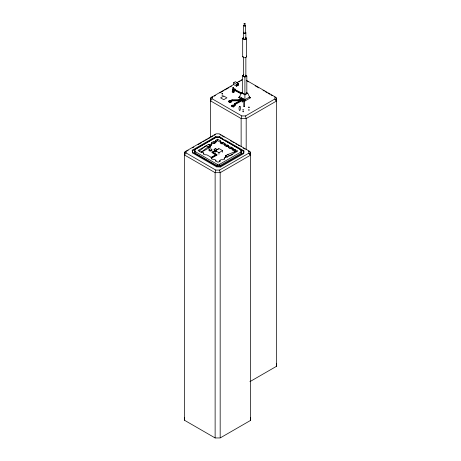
<?xml version="1.0" encoding="UTF-8"?>
<svg xmlns="http://www.w3.org/2000/svg" width="461" height="461" viewBox="0 0 461 461"><rect width="100%" height="100%" fill="white"/><g stroke="black" fill="none" stroke-linecap="round" stroke-linejoin="round"><path stroke-width="0.69" d="M208.873 147.912L208.873 146.581L211.351 145.278L211.363 144.316L213.201 143.256L214.607 143.336L215.806 142.645L215.921 140.207L217.673 139.199L220.456 140.807L220.514 143.106L221.729 143.803L222.928 143.832L224.985 145.025L224.962 145.699L226.61 146.65L227.757 146.558L228.639 147.065L228.339 147.629L232.955 149.612L232.788 150.205L234.223 151.035L235.554 151.133L236.868 151.894M215.921 140.207L215.806 141.158L214.607 141.844L213.201 141.763L211.363 142.829L211.351 143.792L209.928 144.61L208.51 144.414L198.046 150.453L200.823 152.061L202.189 152.147L203.307 152.793L203.468 153.744L205.226 154.758L206.989 154.896L211.507 157.501L211.57 158.596L213.172 159.518L214.567 159.494L215.806 160.203L215.846 160.993L218.059 162.266L219.978 161.16L219.92 160.336L221.032 159.69L222.709 159.765L224.53 158.711L224.392 157.887L225.804 157.074L227.066 157.201L237.853 150.972L232.788 148.713L232.955 148.119L231.318 147.174L229.987 147.088L228.339 146.137L228.639 145.572L227.757 145.065L226.61 145.163L224.962 144.212L224.985 143.532L222.928 142.345L221.729 142.311L220.514 141.613M234.516 105.125L234.551 103.633L243.304 98.948L243.765 99.213L235.369 103.777L235.312 105.177L233.462 106.243L234.004 106.554L234.004 106.007L233.462 105.696L235.312 104.63L235.312 105.177M222.813 139.389L222.813 138.594L219.43 136.635L215.788 136.612L192.277 150.188L192.37 152.85L216.618 166.853L220.45 166.986L243.736 153.542L243.829 150.764L224.761 139.723L224.761 140.519M243.736 153.542L243.829 150.764M221.954 94.983C221.718 95.646 223.314 95.162 222.404 94.874M239.42 106.41C240.855 105.292 240.481 110.698 239.726 110.634C238.879 110.254 238.544 106.312 240.025 106.41M243.777 101.161L244.497 101.161L244.497 106.324L244.14 106.531L243.777 106.324L243.777 101.161L244.497 101.161M243.777 106.324L244.497 106.324M248.658 151.202L250.496 152.263L250.496 155.178L220.179 172.679L215.131 172.679L184.498 155L184.504 152.441L186.071 151.122L186.071 152.925L215.783 170.074L215.126 172.679L215.126 437.95L220.179 437.95L250.502 420.449L250.49 152.263L248.917 150.931L219.286 133.823L216.03 133.823L186.071 151.122L184.492 152.441L184.498 420.265L215.126 437.95M233.641 84.524L233.641 82.709L235.398 81.695L238.239 83.337L238.239 85.152L236.481 86.167L233.641 84.524L212.077 96.977L212.077 98.775L241.789 115.93L241.132 118.535L241.138 146.592M242.768 99.801L238.683 97.444L239.616 96.649L241.391 92.851L242.532 92.188M232.177 91.912L232.886 90.684L232.886 87.642L233.249 87.429L233.618 87.642L233.618 90.684L234.326 91.912L233.249 92.528L232.177 91.912L233.249 91.29L234.326 91.912M212.077 98.775L210.504 100.85L241.138 118.535L246.186 118.535L276.502 101.034L276.496 98.118L274.923 96.787L246.526 80.393M186.071 152.925L184.498 155L184.492 152.441L185.737 151.732M216.163 151.07L216.71 149.865M218.387 148.891L217.84 149.583L215.281 148.661L214.083 149.347L215.056 150.978L212.106 152.677L216.134 155.178L216.134 154.66L212.106 152.153L215.056 150.453L214.083 149.347M241.391 80.468L242.037 79.678L236.602 82.813M199.123 151.127L206.136 145.78L208.084 146.909L210.17 145.705L210.17 147.197L201.238 152.355M201.071 152.251L208.084 146.909M245.281 75.16L246.825 76.048L246.825 93.231L244.906 94.338L242.336 92.851L242.336 75.673L243.771 74.843M242.336 75.673L244.906 77.154L246.825 76.048M212.36 97.225L210.498 98.291L210.51 137.119M214.204 96.153L215.448 95.444M219.764 92.943L223.476 90.811M224.703 90.091L229.036 87.602M230.264 86.881L231.497 86.167M238.907 81.891L240.152 81.182M233.641 82.709L236.481 84.351L238.239 83.337M236.891 85.942L236.839 84.553L237.985 83.925L237.957 85.325M236.873 84.64L237.928 83.948M232.886 87.642L233.618 87.642M236.873 85.867L237.985 85.314M241.259 93.329L234.355 89.693L233.675 90.085L233.675 90.633L234.355 90.235L241.259 93.877M234.735 90.022L235.248 89.175L234.735 89.474L241.771 93.036M233.618 90.684L232.886 90.684M233.618 91.912L232.886 91.912M231.284 101.921L230.022 102.653L228.454 101.748L228.454 101.166L229.711 100.44L230.321 100.792L231.998 99.824L238.423 99.801L241.501 98.026L242.013 98.326L238.74 100.216L232.235 100.244L230.805 101.068L231.284 101.921L230.805 101.068M228.454 101.166L230.022 102.071L232.235 100.826L238.74 100.792L242.013 98.902M238.683 97.444L239.801 96.798M241.391 92.851L244.906 94.88L247.77 93.231L249.539 97.029L250.473 97.824L244.906 101.034L243.229 100.066L235.369 104.324L235.369 103.777M234.004 106.554L233.203 107.021L231.618 106.237L231.618 105.69L234.516 104.578M231.618 106.237L232.747 105.586L232.747 105.039M243.765 99.76L242.653 100.659L242.117 101.823A1.176 0.352 -62.4 0 0 242.555 101.893A1.176 0.432 -58.4 0 0 242.855 101.604M231.618 105.69L233.203 106.474L234.004 106.007M249.539 97.029L244.906 99.703L239.616 96.649M241.789 115.93L245.534 115.93L274.923 98.959L274.923 96.787M186.964 151.012L188.209 150.303M192.525 147.802L193.764 147.094M198.08 144.593L201.797 142.461M203.024 141.74L204.263 141.031M205.491 140.317L207.352 139.251M208.579 138.531L209.824 137.822M211.052 137.107L212.913 136.041M214.14 135.321L215.379 134.612M243.829 151.56L219.43 137.43L215.788 137.407L192.277 150.978L192.277 150.188M194.853 149.6L215.604 137.614L219.355 137.378L240.878 149.808L241.224 151.819L241.224 153.311L219.724 165.724L217.166 165.787L194.951 152.96L194.853 149.6L194.951 152.96M215.921 141.7L217.673 140.691L220.456 142.299L220.514 143.106M208.873 146.581L209.853 146.051M209.421 147.549L209.818 147.324L209.813 146.154M215.512 152.228L215.385 150.626L218.969 148.557L222.559 150.626L222.427 152.228M218.969 152.551L218.969 154.222M222.559 150.626L218.969 152.7L215.385 150.626M225.515 157.305L225.515 155.812L227.63 154.591L235.876 151.323L234.107 152.343M194.951 151.467L217.166 164.295L219.724 164.231L241.224 151.819M192.37 152.85L192.37 152.055L216.618 166.058L220.45 166.19L243.736 152.747M215.783 170.074L219.528 170.074L248.917 153.104L248.917 150.931M249.897 381.662L276.508 366.305L276.496 98.118L275.275 97.409M220.174 437.449L220.174 172.679L219.528 170.074M211.322 157.674L216.877 154.666L216.877 155.19L211.322 158.198M216.572 151.306L215.944 150.954L212.786 152.649L212.786 152.124L215.944 150.43L216.572 150.782L216.163 150.551M210.896 157.466L216.134 154.66M212.06 157.368L213.806 156.429M248.698 109.77C247.862 110.34 249.96 110.34 249.13 109.77M232.782 154.475L229.613 155.732L227.63 154.591M247.148 81.176L248.381 81.874M255.1 85.763L258.771 87.878M263.047 90.35L264.274 91.053M265.49 91.762L266.723 92.465M267.939 93.174L269.777 94.228M270.993 94.943L272.226 95.64M246.595 92.552L247.77 93.231M249.228 97.104L250.473 97.824M235.248 89.175L234.05 88.483L232.477 89.394L232.477 89.941M219.92 134.612L221.153 135.315M222.369 136.024L224.207 137.084M230.316 140.617L231.543 141.32M232.759 142.028L233.992 142.731M235.819 143.792L237.046 144.495M238.262 145.203L239.495 145.906M243.154 148.027L244.993 149.082M208.222 144.581L210.17 145.705M226.731 155.242L225.723 155.824L226.703 155.288M209.444 146.333L209.375 147.653M225.515 155.812L227.498 156.953M209.853 147.347L209.928 144.61M209.432 147.618L209.432 146.321M212.786 152.124L216.877 154.666M215.12 154.101L216.877 155.19M245.534 115.93L246.186 118.535L246.186 149.473M241.224 153.311L240.878 149.808M184.492 417.706L184.504 420.265M246.572 38.396L246.572 56.611M245.857 32.777L245.857 38.384M245.857 57.325L245.857 75.915M245.615 25.488L245.615 32.777M244.906 77.154L244.906 94.338M244.906 94.88L244.906 101.034M243.65 25.488L243.65 32.777M243.402 32.777L243.402 38.384M243.402 56.611L243.402 75.915M243.229 99.518L243.425 100.008A1.176 0.386 -53.1 0 1 243.512 100.4M242.688 38.396L242.688 56.611M238.74 100.216L238.74 100.792M237.957 83.908L237.951 85.32M237.409 84.265L237.415 85.631M236.481 84.351L236.481 86.167M235.554 149.646L235.554 151.133M234.551 103.633L234.551 104.18M234.355 89.693L234.355 90.235M234.223 149.543L234.223 151.035M233.249 87.855L233.249 92.528M233.203 106.474L233.203 107.021M232.955 148.119L232.955 149.612M232.788 148.713L232.788 150.205M232.235 100.244L232.235 100.826M231.998 99.824L231.998 100.406M231.318 147.174L231.318 148.667M230.321 100.792L230.321 101.368M230.022 102.071L230.022 102.653M229.987 147.088L229.987 148.58M229.711 100.44L229.711 101.017M228.639 145.572L228.639 146.569M228.339 146.137L228.339 147.629M227.757 145.065L227.757 146.558M226.61 145.163L226.61 146.65M224.985 143.532L224.962 145.699M224.392 157.887L224.392 159.379M222.928 142.345L222.928 143.832M221.729 142.311L221.729 143.803M220.456 140.807L220.456 142.299M220.45 166.19L220.45 166.986M219.92 160.336L219.92 161.828M219.724 164.231L219.724 165.724M219.43 136.635L219.43 137.43M217.673 139.199L217.673 140.691M217.287 149.26L217.287 149.785M217.166 164.295L217.166 165.787M216.618 166.058L216.618 166.853M215.944 150.43L215.944 150.954M215.788 136.612L215.788 137.407M215.806 141.158L215.806 142.645M215.806 160.203L215.806 161.2M215.281 148.661L215.281 149.18M214.607 141.844L214.607 143.336M213.201 141.763L213.201 143.256M212.106 152.153L212.106 152.677M211.507 157.501L211.507 158.993M211.363 142.829L211.351 145.278M209.882 145.999L209.911 147.376M208.954 146.633L208.954 147.929M203.307 152.793L203.307 154.285M245.5 75.414A1.227 0.709 0 0 1 245.569 76.37A1.227 0.709 0 0 1 243.927 76.491A1.227 0.709 0 0 1 243.569 75.558M246.312 56.046A1.942 1.124 0 0 1 244.883 57.723A1.942 1.124 0 0 1 242.757 56.317M245.604 37.427A1.942 1.124 0 0 1 246.116 39.116A1.942 1.124 0 0 1 243.143 39.116A1.942 1.124 0 0 1 243.662 37.427M245.5 37.894A1.227 0.709 0 0 1 245.569 38.851A1.227 0.709 0 0 1 243.927 38.978A1.227 0.709 0 0 1 243.569 38.044M245.5 32.276A1.227 0.709 0 0 1 245.419 33.319A1.227 0.709 0 0 1 243.627 33.18A1.227 0.709 0 0 1 244.019 32.161M245.483 32.489A0.98 0.565 0 0 1 245.119 33.267A0.98 0.565 0 0 1 243.783 33.059A0.98 0.565 0 0 1 244.14 32.282M245.119 24.998A0.98 0.565 0 0 1 245.385 25.851A0.98 0.565 0 0 1 243.881 25.851A0.98 0.565 0 0 1 244.14 24.998M244.964 25.153A0.668 0.386 0 0 1 245.206 25.678A0.668 0.386 0 0 1 244.295 25.822A0.668 0.386 0 0 1 244.053 25.297M211.841 149.952A1.469 0.847 0 0 1 210.539 151.07A1.469 0.847 0 0 1 209.006 150.055M209.346 149.664A1.469 0.847 0 0 1 209.634 149.52M210.51 98.297L210.504 100.85L210.498 98.291L212.077 96.977L210.498 98.291M221.914 93.612L222.698 93.675L221.914 93.612M242.843 109.897L243.466 109.943L242.843 109.897M242.843 111.7L243.466 111.746L242.843 111.7M248.496 107.183L249.343 107.246L248.496 107.183M223.764 96.021L220.6 97.853L223.764 99.68L226.927 97.853L223.764 96.021M276.502 101.034L274.923 98.959L276.496 101.028M250.496 155.178L248.917 153.104L250.49 155.178M276.502 366.299L276.496 363.383L276.508 366.305M250.496 420.449L250.49 417.533L250.502 420.449M244.157 24.012A0.668 0.386 0 0 0 245.275 23.839A0.668 0.386 0 0 0 244.457 23.367A0.668 0.386 0 0 0 244.157 24.012M209.478 150.39A1.469 0.847 0 0 0 211.887 149.923A1.469 0.847 0 0 0 209.98 148.949A1.469 0.847 0 0 0 209.478 150.39"/></g></svg>
